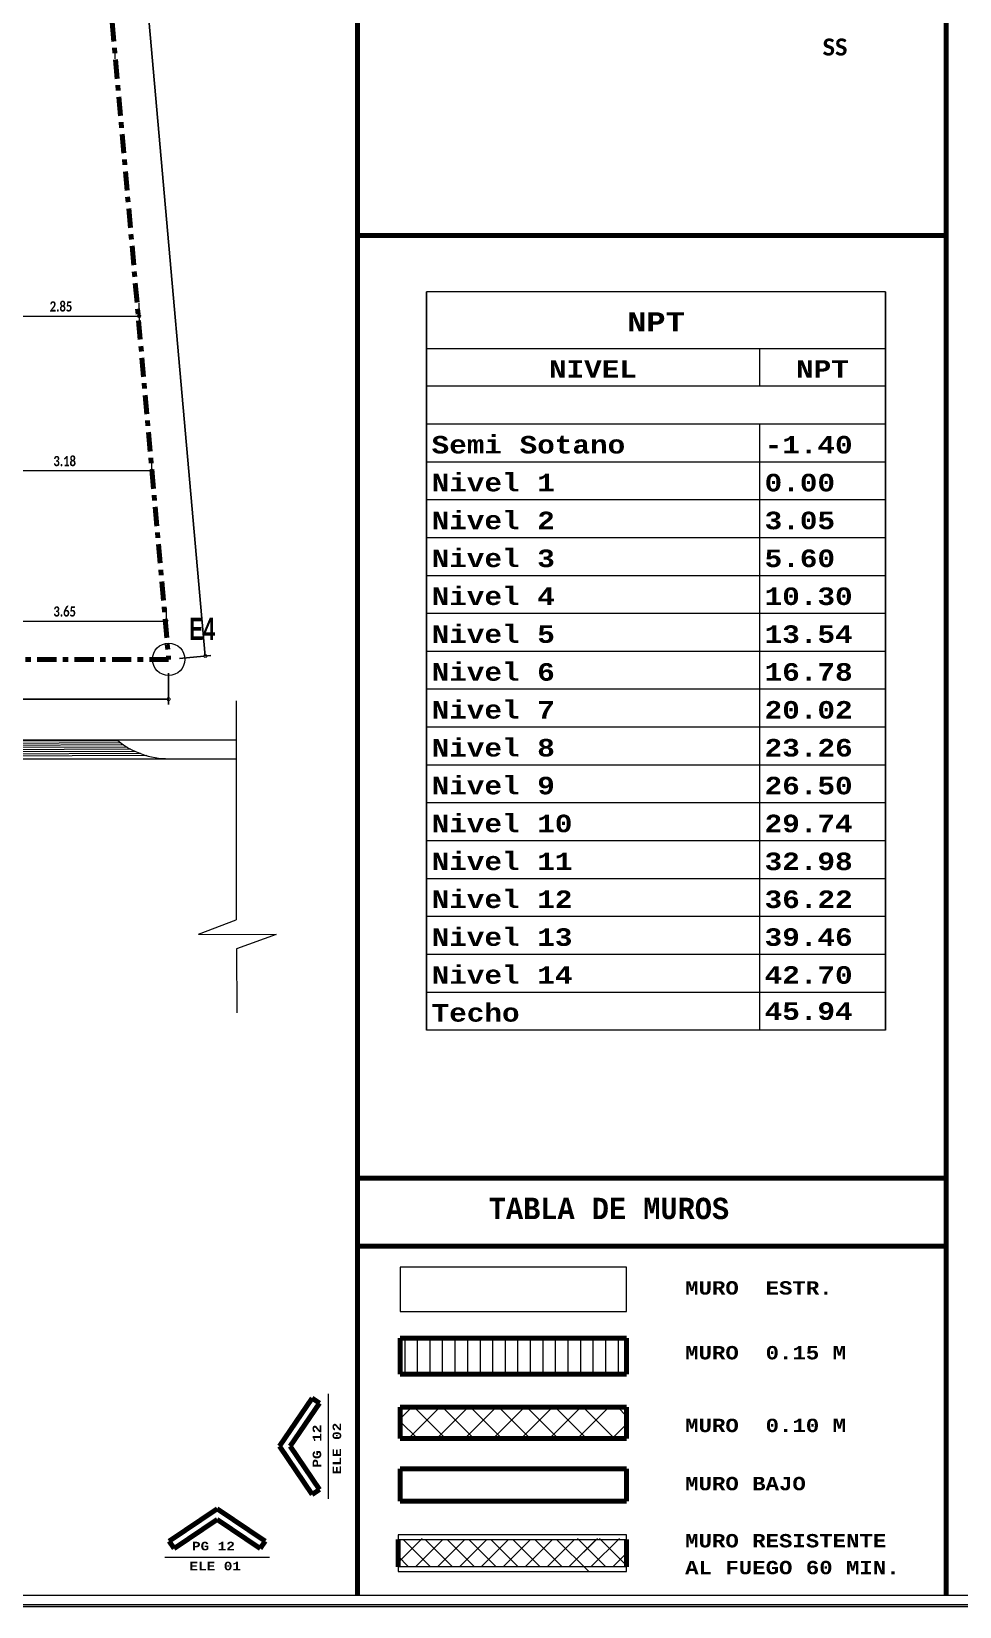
# Model space of a CAD drawing. Header units: metres. Extents: x -144 to 1000, y -717 to 29.
# Drawn here: x 943.09 to 960.34, y -589.13 to -559.86 of the extents above; entities that cross this region are included whole.
import ezdxf

# ---------------------------------------------------------------- set-up
doc = ezdxf.new("R2010")
doc.units = ezdxf.units.M
doc.linetypes.add('Basculante', pattern=[0.11625, 0.075, -0.04125])
doc.linetypes.add('Dash Dot 3_16_', pattern=[0.595313, 0.357187, -0.119063, 0, -0.119063])
doc.layers.get('0').update_dxf_attribs({"color": 1})
doc.layers.get('Defpoints').update_dxf_attribs({"color": 1})
for name, color, linetype, lineweight in [('A-ANNO-DIMS', 1, 'Continuous', 9), ('A-DETL', 1, 'Continuous', 9), ('A-DETL-THIN', 1, 'Continuous', 9), ('A-DETL-WIDE', 1, 'Continuous', 100), ('G-ANNO-SCHD', 1, 'Continuous', 9), ('G-ANNO-TEXT', 2, 'Continuous', 9), ('G-ANNO-TTLB', 3, 'Continuous', 18), ('G-IMPT', 1, 'Continuous', 9)]:
    doc.layers.add(name, color=color, linetype=linetype, lineweight=lineweight)
doc.styles.add('Britannic Bold_B_1', font='', dxfattribs={"width": 0.7, "height": 0.4})
doc.styles.add('Calibri_B_7', font='calibrib.ttf', dxfattribs={"width": 0.8, "height": 0.18})
doc.styles.add('Courier New_B_2', font='courbd.ttf', dxfattribs={"height": 0.0016})
doc.styles.add('Courier New_B_5', font='courbd.ttf', dxfattribs={"width": 0.8, "height": 0.51})
doc.styles.add('Courier New_B_6', font='courbd.ttf', dxfattribs={"height": 0.002})
doc.styles.add('Courier New_B_8', font='courbd.ttf', dxfattribs={"height": 0.0035})
doc.styles.add('Courier New_B_9', font='courbd.ttf', dxfattribs={"height": 0.003591})
doc.styles.get('Britannic Bold_B_1').set_extended_font_data('Britannic Bold', bold=True)
doc.dimstyles.new('LINDEROS', dxfattribs={"dimscale": 0.3048, "dimtxt": 0.406749, "dimasz": 0.393701, "dimexe": 0.328084, "dimexo": 0.0625, "dimgap": 0.032808, "dimtad": 1, "dimrnd": 0.01, "dimzin": 0, "dimdsep": 46, "dimtxsty": 'Britannic Bold_B_1', "dimblk1": 'DOTSMALL', "dimblk2": 'DOTSMALL', "dimsah": 1, "dimcen": 0.09, "dimazin": 0, "dimtfac": 1, "dimtdec": 4, "dimtix": 1, "dimtmove": 0, "dimatfit": 3, "dimfxl": 1.64042, "dimfxlon": 1, "dimtvp": 1, "dimtolj": 1, "dimtzin": 0, "dimarcsym": 2})

# ---------------------------------------------------------------- blocks, each defined once
blk = doc.blocks.new('tarjeta de nathalie 00')
at = {"layer": 'G-IMPT', "lineweight": 9}
h = blk.add_hatch(color=3, dxfattribs=at)
h.paths.add_polyline_path([(-145.23888, -717.38489), (-145.21019, -717.38489), (-145.21019, -716.89355), (-145.21019, -716.79934), (-145.23888, -716.79934), (-145.23888, -716.89379)])
h.paths.add_polyline_path([(-145.20996, -716.7991), (-145.20996, -717.3851), (-145.2392, -717.3851), (-145.2392, -716.7991)])
h.paths.add_polyline_path([(-145.23902, -717.3868), (-145.20826, -717.3868), (-145.20826, -716.7974), (-145.2392, -716.7974), (-146.09866, -716.7974), (-146.09866, -717.3868)])
h.paths.add_polyline_path([(-145.20795, -716.79707), (-145.20795, -717.3871), (-146.09898, -717.3871), (-146.09898, -716.79707)])
at = {"layer": 'G-ANNO-TTLB'}
blk.add_line((-145.23902, -717.3868), (-146.09866, -717.3868), dxfattribs=at)
at = {"layer": 'G-ANNO-TTLB', "color": 3}
for p, q in [((-145.20996, -717.3851), (-146.09696, -717.3851)), ((-146.09898, -717.3871), (-145.20795, -717.3871)), ((-146.09898, -717.38713), (-145.20795, -717.38713))]:
    blk.add_line(p, q, dxfattribs=at)
blk = doc.blocks.new('A$C4d52d4f2')
for p, q in [((-0.50224, -0.34445), (-0.50224, -0.48242)), ((-0.41646, -0.34445), (-0.41646, -0.48242))]:
    blk.add_line(p, q)
at = {"layer": 'A-DETL', "color": 8, "lineweight": 18, "true_color": 0x808080}
for p, q in [((-0.50624, -0.54672), (-0.50624, -0.53997)), ((-0.5039, -0.54672), (-0.5039, -0.53997)), ((-0.50155, -0.54672), (-0.50155, -0.53997)), ((-0.49921, -0.54672), (-0.49921, -0.53997)), ((-0.49686, -0.54672), (-0.49686, -0.53997)), ((-0.49452, -0.54672), (-0.49452, -0.53997)), ((-0.49217, -0.54672), (-0.49217, -0.53997)), ((-0.48983, -0.54672), (-0.48983, -0.53997)), ((-0.48748, -0.54672), (-0.48748, -0.53997)), ((-0.48514, -0.54672), (-0.48514, -0.53997)), ((-0.48279, -0.54672), (-0.48279, -0.53997)), ((-0.48045, -0.54672), (-0.48045, -0.53997)), ((-0.4781, -0.54672), (-0.4781, -0.53997)), ((-0.47576, -0.54672), (-0.47576, -0.53997)), ((-0.47341, -0.54672), (-0.47341, -0.53997)), ((-0.47338, -0.54672), (-0.47338, -0.53997)), ((-0.47107, -0.54672), (-0.47107, -0.53997)), ((-0.46872, -0.54672), (-0.46872, -0.53997)), ((-0.46869, -0.54672), (-0.46869, -0.53997)), ((-0.46638, -0.54672), (-0.46638, -0.53997)), ((-0.46634, -0.54672), (-0.46634, -0.53997)), ((-0.50716, -0.55504), (-0.50499, -0.55287)), ((-0.50558, -0.55874), (-0.49972, -0.55287)), ((-0.50453, -0.55287), (-0.49867, -0.55874)), ((-0.50032, -0.55874), (-0.49446, -0.55287)), ((-0.49927, -0.55287), (-0.4934, -0.55874)), ((-0.49506, -0.55874), (-0.48919, -0.55287)), ((-0.494, -0.55287), (-0.48814, -0.55874)), ((-0.48979, -0.55874), (-0.48393, -0.55287)), ((-0.48874, -0.55287), (-0.48288, -0.55874)), ((-0.48453, -0.55874), (-0.47866, -0.55287)), ((-0.48347, -0.55287), (-0.47761, -0.55874)), ((-0.47926, -0.55874), (-0.4734, -0.55287)), ((-0.47821, -0.55287), (-0.47235, -0.55874)), ((-0.474, -0.55874), (-0.46813, -0.55287)), ((-0.47294, -0.55287), (-0.46708, -0.55874)), ((-0.4665, -0.55287), (-0.46485, -0.55452)), ((-0.50716, -0.55551), (-0.50393, -0.55874)), ((-0.46755, -0.55874), (-0.46485, -0.55604)), ((-0.50753, -0.58186), (-0.50305, -0.57738)), ((-0.50658, -0.57759), (-0.50153, -0.58264)), ((-0.50421, -0.58264), (-0.49917, -0.57759)), ((-0.50248, -0.57759), (-0.49744, -0.58264)), ((-0.50012, -0.58264), (-0.49507, -0.57759)), ((-0.49839, -0.57759), (-0.49334, -0.58264)), ((-0.49602, -0.58264), (-0.49098, -0.57759)), ((-0.49429, -0.57759), (-0.48925, -0.58264)), ((-0.49193, -0.58264), (-0.48688, -0.57759)), ((-0.4902, -0.57759), (-0.48515, -0.58264)), ((-0.48783, -0.58264), (-0.48279, -0.57759)), ((-0.4861, -0.57759), (-0.48106, -0.58264)), ((-0.48374, -0.58264), (-0.47869, -0.57759)), ((-0.48201, -0.57759), (-0.47696, -0.58264)), ((-0.47964, -0.58264), (-0.4746, -0.57759)), ((-0.47791, -0.57759), (-0.47191, -0.58359)), ((-0.47555, -0.58264), (-0.47029, -0.57738)), ((-0.47555, -0.58264), (-0.4705, -0.57759)), ((-0.47403, -0.57738), (-0.46877, -0.58264)), ((-0.47145, -0.58264), (-0.46619, -0.57738)), ((-0.46993, -0.57738), (-0.46485, -0.58246)), ((-0.50753, -0.58073), (-0.50563, -0.58264)), ((-0.46736, -0.58264), (-0.46485, -0.58014))]:
    blk.add_line(p, q, dxfattribs=at)
at = {"layer": 'A-DETL', "color": 7, "lineweight": 100}
for p, q in [((-0.52361, -0.55119), (-0.52968, -0.56017)), ((-0.52224, -0.55211), (-0.52768, -0.56017)), ((-0.52361, -0.55119), (-0.52224, -0.55211)), ((-0.52361, -0.56916), (-0.52968, -0.56017)), ((-0.52224, -0.56824), (-0.52768, -0.56017)), ((-0.52361, -0.56916), (-0.52224, -0.56824)), ((-0.55033, -0.5779), (-0.54134, -0.57184)), ((-0.54941, -0.57927), (-0.54134, -0.57383)), ((-0.53236, -0.5779), (-0.54134, -0.57184)), ((-0.53328, -0.57927), (-0.54134, -0.57383)), ((-0.55033, -0.5779), (-0.54941, -0.57927)), ((-0.53236, -0.5779), (-0.53328, -0.57927))]:
    blk.add_line(p, q, dxfattribs=at)
at = {"layer": 'A-DETL-THIN'}
for p, q in [((-0.41646, -0.34445), (-0.50224, -0.34445)), ((-0.50224, -0.35503), (-0.41646, -0.35503)), ((-0.44001, -0.35503), (-0.44001, -0.36211)), ((-0.44001, -0.36211), (-0.50224, -0.36211)), ((-0.41646, -0.36211), (-0.44001, -0.36211)), ((-0.44001, -0.36919), (-0.50224, -0.36919)), ((-0.41646, -0.36919), (-0.44001, -0.36919)), ((-0.44001, -0.36919), (-0.44001, -0.37627)), ((-0.44001, -0.37627), (-0.50224, -0.37627)), ((-0.41646, -0.37627), (-0.44001, -0.37627)), ((-0.44001, -0.37627), (-0.44001, -0.38334)), ((-0.44001, -0.38334), (-0.50224, -0.38334)), ((-0.41646, -0.38334), (-0.44001, -0.38334)), ((-0.44001, -0.38334), (-0.44001, -0.39042)), ((-0.44001, -0.39042), (-0.50224, -0.39042)), ((-0.41646, -0.39042), (-0.44001, -0.39042)), ((-0.44001, -0.39042), (-0.44001, -0.3975)), ((-0.44001, -0.3975), (-0.50224, -0.3975)), ((-0.41646, -0.3975), (-0.44001, -0.3975)), ((-0.44001, -0.3975), (-0.44001, -0.40457)), ((-0.44001, -0.40457), (-0.50224, -0.40457)), ((-0.41646, -0.40457), (-0.44001, -0.40457)), ((-0.44001, -0.40457), (-0.44001, -0.41165)), ((-0.44001, -0.41165), (-0.50224, -0.41165)), ((-0.41646, -0.41165), (-0.44001, -0.41165)), ((-0.44001, -0.41165), (-0.44001, -0.41873)), ((-0.44001, -0.41873), (-0.50224, -0.41873)), ((-0.41646, -0.41873), (-0.44001, -0.41873)), ((-0.44001, -0.41873), (-0.44001, -0.42581)), ((-0.44001, -0.42581), (-0.50224, -0.42581)), ((-0.41646, -0.42581), (-0.44001, -0.42581)), ((-0.44001, -0.42581), (-0.44001, -0.43288)), ((-0.44001, -0.43288), (-0.50224, -0.43288)), ((-0.41646, -0.43288), (-0.44001, -0.43288)), ((-0.44001, -0.43288), (-0.44001, -0.43996)), ((-0.44001, -0.43996), (-0.50224, -0.43996)), ((-0.41646, -0.43996), (-0.44001, -0.43996)), ((-0.44001, -0.43996), (-0.44001, -0.44704)), ((-0.44001, -0.44704), (-0.50224, -0.44704)), ((-0.41646, -0.44704), (-0.44001, -0.44704)), ((-0.44001, -0.44704), (-0.44001, -0.45411)), ((-0.44001, -0.45411), (-0.50224, -0.45411)), ((-0.41646, -0.45411), (-0.44001, -0.45411)), ((-0.44001, -0.45411), (-0.44001, -0.46119)), ((-0.44001, -0.46119), (-0.50224, -0.46119)), ((-0.44001, -0.46119), (-0.44001, -0.46827)), ((-0.41646, -0.46119), (-0.44001, -0.46119)), ((-0.44001, -0.46827), (-0.50224, -0.46827)), ((-0.41646, -0.46827), (-0.44001, -0.46827)), ((-0.44001, -0.46827), (-0.44001, -0.47535)), ((-0.44001, -0.47535), (-0.50224, -0.47535)), ((-0.41646, -0.47535), (-0.44001, -0.47535)), ((-0.44001, -0.47535), (-0.44001, -0.48242)), ((-0.44001, -0.48242), (-0.50224, -0.48242)), ((-0.41646, -0.48242), (-0.44001, -0.48242))]:
    blk.add_line(p, q, dxfattribs=at)
at = {"layer": 'A-DETL-THIN', "lineweight": 18}
for p, q in [((-0.46485, -0.52673), (-0.50716, -0.52673)), ((-0.50716, -0.52673), (-0.50716, -0.535)), ((-0.46485, -0.535), (-0.46485, -0.52673)), ((-0.50716, -0.535), (-0.46485, -0.535)), ((-0.52061, -0.55038), (-0.52061, -0.56996)), ((-0.50753, -0.5767), (-0.50753, -0.57759)), ((-0.46485, -0.5767), (-0.50753, -0.5767)), ((-0.46485, -0.57759), (-0.46485, -0.5767)), ((-0.50753, -0.57759), (-0.46485, -0.57759)), ((-0.55113, -0.58091), (-0.53155, -0.58091)), ((-0.50753, -0.5827), (-0.50753, -0.58359)), ((-0.46485, -0.5827), (-0.50753, -0.5827)), ((-0.46485, -0.58359), (-0.46485, -0.5827)), ((-0.50753, -0.58359), (-0.46485, -0.58359))]:
    blk.add_line(p, q, dxfattribs=at)
at = {"layer": 'A-DETL-WIDE'}
for p, q in [((-0.51513, -0.58802), (-0.51513, -0.00202)), ((-0.40513, -0.58802), (-0.40513, -0.00202)), ((-0.40513, -0.33396), (-0.51513, -0.33396)), ((-0.51513, -0.51005), (-0.51513, -0.52277)), ((-0.40513, -0.51005), (-0.51513, -0.51005)), ((-0.40513, -0.52277), (-0.40513, -0.51005)), ((-0.40513, -0.52277), (-0.51513, -0.52277)), ((-0.51513, -0.52277), (-0.40513, -0.52277)), ((-0.50716, -0.53997), (-0.50716, -0.54672)), ((-0.46485, -0.53997), (-0.50716, -0.53997)), ((-0.46485, -0.54672), (-0.46485, -0.53997)), ((-0.50716, -0.54672), (-0.46485, -0.54672)), ((-0.50716, -0.55287), (-0.50716, -0.55874)), ((-0.46485, -0.55287), (-0.50716, -0.55287)), ((-0.46485, -0.55874), (-0.46485, -0.55287)), ((-0.50716, -0.55874), (-0.46485, -0.55874)), ((-0.46485, -0.56436), (-0.50716, -0.56436)), ((-0.50716, -0.56436), (-0.50716, -0.57042)), ((-0.46485, -0.57042), (-0.46485, -0.56436)), ((-0.50716, -0.57042), (-0.46485, -0.57042)), ((-0.50753, -0.57759), (-0.50753, -0.5827)), ((-0.46485, -0.5827), (-0.46485, -0.57759))]:
    blk.add_line(p, q, dxfattribs=at)
at = {"layer": 'G-ANNO-SCHD', "line_spacing_factor": 1.118013}
for s, insert, char_height, width, attachment_point, style in [('NPT', (-0.45935, -0.34827), 0.003591, 0.0127056, 2, 'Courier New_B_8'), ('NIVEL', (-0.47113, -0.35723), 0.003283, 0.0154477, 2, 'Courier New_B_9'), ('NPT', (-0.42824, -0.35723), 0.003283, 0.0092686, 2, 'Courier New_B_9'), ('Semi Sotano', (-0.50128, -0.37138), 0.0032829, 0.0413032, 1, 'Courier New_B_9'), ('-1.40', (-0.43905, -0.37138), 0.003283, 0.0154477, 1, 'Courier New_B_9'), ('Nivel 1', (-0.50128, -0.37846), 0.003283, 0.0315918, 1, 'Courier New_B_9'), ('0.00', (-0.43905, -0.37846), 0.003283, 0.0123581, 1, 'Courier New_B_9'), ('Nivel 2', (-0.50128, -0.38553), 0.003283, 0.0306371, 1, 'Courier New_B_9'), ('3.05', (-0.43905, -0.38553), 0.003283, 0.0123581, 1, 'Courier New_B_9'), ('Nivel 3', (-0.50128, -0.39261), 0.003283, 0.03515, 1, 'Courier New_B_9'), ('5.60', (-0.43905, -0.39261), 0.003283, 0.0123581, 1, 'Courier New_B_9'), ('Nivel 4', (-0.50128, -0.39969), 0.003283, 0.0305443, 1, 'Courier New_B_9'), ('10.30', (-0.43905, -0.39969), 0.003283, 0.0154477, 1, 'Courier New_B_9'), ('Nivel 5', (-0.50128, -0.40677), 0.003283, 0.0322239, 1, 'Courier New_B_9'), ('13.54', (-0.43905, -0.40677), 0.003283, 0.0154477, 1, 'Courier New_B_9'), ('Nivel 6', (-0.50128, -0.41384), 0.003283, 0.032651, 1, 'Courier New_B_9'), ('16.78', (-0.43905, -0.41384), 0.003283, 0.0140758, 1, 'Courier New_B_9'), ('Nivel 7', (-0.50128, -0.42092), 0.003283, 0.0322239, 1, 'Courier New_B_9'), ('20.02', (-0.43905, -0.42092), 0.003283, 0.0153562, 1, 'Courier New_B_9'), ('Nivel 8', (-0.50128, -0.428), 0.003283, 0.032651, 1, 'Courier New_B_9'), ('23.26', (-0.43905, -0.428), 0.003283, 0.0154477, 1, 'Courier New_B_9'), ('Nivel 9', (-0.50128, -0.43507), 0.003283, 0.0322239, 1, 'Courier New_B_9'), ('26.50', (-0.43905, -0.43507), 0.003283, 0.0154477, 1, 'Courier New_B_9'), ('Nivel 10', (-0.50128, -0.44215), 0.003283, 0.032651, 1, 'Courier New_B_9'), ('29.74', (-0.43905, -0.44215), 0.003283, 0.0154477, 1, 'Courier New_B_9'), ('Nivel 11', (-0.50128, -0.44923), 0.003283, 0.0322239, 1, 'Courier New_B_9'), ('32.98', (-0.43905, -0.44923), 0.003283, 0.0151733, 1, 'Courier New_B_9'), ('Nivel 12', (-0.50128, -0.45631), 0.003283, 0.032651, 1, 'Courier New_B_9'), ('36.22', (-0.43905, -0.45631), 0.003283, 0.0154477, 1, 'Courier New_B_9'), ('Nivel 13', (-0.50128, -0.46338), 0.003283, 0.0322239, 1, 'Courier New_B_9'), ('39.46', (-0.43905, -0.46338), 0.003283, 0.0154477, 1, 'Courier New_B_9'), ('Nivel 14', (-0.50128, -0.47046), 0.003283, 0.032651, 1, 'Courier New_B_9'), ('42.70', (-0.43905, -0.47046), 0.003283, 0.0154477, 1, 'Courier New_B_9'), ('Techo', (-0.50128, -0.47754), 0.003283, 0.032651, 1, 'Courier New_B_9'), ('45.94', (-0.43905, -0.47721), 0.003283, 0.0154477, 1, 'Courier New_B_9')]:
    blk.add_mtext(s, dxfattribs=dict(at, insert=insert, char_height=char_height, width=width, attachment_point=attachment_point, style=style))
at = {"layer": 'G-ANNO-TEXT', "style": 'Calibri_B_7'}
blk.add_text('SS', height=0.003187, dxfattribs=at).set_placement((-0.42822, -0.30031))
at = {"layer": 'G-ANNO-TEXT', "attachment_point": 1}
for s, insert, char_height, width, style in [('TABLA DE MUROS', (-0.49058, -0.51373), 0.004, 0.0718312, 'Courier New_B_5'), ('MURO  ESTR.', (-0.4539, -0.52932), 0.0025, 0.0282194, 'Courier New_B_6'), ('MURO  0.15 M', (-0.4539, -0.54143), 0.0025, 0.0307848, 'Courier New_B_6'), ('MURO  0.10 M', (-0.4539, -0.55502), 0.0025, 0.0307848, 'Courier New_B_6'), ('MURO BAJO', (-0.4539, -0.56589), 0.0025, 0.0230886, 'Courier New_B_6'), ('MURO RESISTENTE', (-0.4539, -0.57656), 0.0025, 0.038481, 'Courier New_B_6'), ('PG 12', (-0.54605, -0.57801), 0.0016, 0.0104219, 'Courier New_B_2'), ('ELE 01', (-0.54652, -0.58174), 0.0016, 0.0125063, 'Courier New_B_2'), ('AL FUEGO 60 MIN.', (-0.4539, -0.58158), 0.0025, 0.0410464, 'Courier New_B_6')]:
    blk.add_mtext(s, dxfattribs=dict(at, insert=insert, char_height=char_height, width=width, style=style))
at = {"layer": 'G-ANNO-TEXT', "char_height": 0.0016, "attachment_point": 1, "rotation": 90, "style": 'Courier New_B_2'}
for s, insert, width in [('ELE 02', (-0.51978, -0.56539), 0.0125063), ('PG 12', (-0.52351, -0.56414), 0.0104219)]:
    blk.add_mtext(s, dxfattribs=dict(at, insert=insert, width=width))
blk = doc.blocks.new('_DotSmall')
at = {"color": 0, "linetype": 'ByBlock', "const_width": 0.5}
blk.add_lwpolyline([(-0.0625, 0, 1), (0.0625, 0, 1)], format="xyb", close=True, dxfattribs=at)
blk = doc.blocks.new('*D522')
at = {"layer": 'A-ANNO-DIMS', "color": 0, "lineweight": -2, "transparency": 16777216}
for p, q in [((917.847, -514.85), (917.846, -515.431)), ((948.708, -514.874), (948.708, -515.455)), ((948.708, -515.355), (917.846, -515.331))]:
    blk.add_line(p, q, dxfattribs=at)
at = {"layer": 'Defpoints', "color": 0, "transparency": 16777216}
for p in [(917.847, -514.831), (948.708, -514.855), (917.846, -515.331)]:
    blk.add_point(p, dxfattribs=at)
at = {"layer": 'A-ANNO-DIMS', "color": 0, "lineweight": -2, "transparency": 16777216, "xscale": 0.12, "yscale": 0.12, "zscale": 0.12}
for p, rotation in [((917.846, -515.331), 179.9548110985128), ((948.708, -515.355), 359.9548110985128)]:
    blk.add_blockref('_DotSmall', p, dxfattribs=dict(at, rotation=rotation))
at = {"layer": 'A-ANNO-DIMS', "color": 0, "transparency": 16777216, "insert": (933.277, -515.126), "char_height": 0.4, "width": 1.40028, "attachment_point": 5, "rotation": 359.9548, "style": 'Britannic Bold_B_1'}
blk.add_mtext('\\A1;30.86', dxfattribs=at)
blk = doc.blocks.new('*D524')
at = {"layer": 'A-ANNO-DIMS', "color": 0, "lineweight": -2, "transparency": 16777216}
for p, q in [((946.511, -487.523), (947.09, -487.472)), ((946.99, -487.481), (949.39, -514.555)), ((948.911, -514.597), (949.49, -514.546))]:
    blk.add_line(p, q, dxfattribs=at)
at = {"layer": 'Defpoints', "color": 0, "transparency": 16777216}
for p in [(946.492, -487.525), (948.892, -514.599), (949.39, -514.555)]:
    blk.add_point(p, dxfattribs=at)
at = {"layer": 'A-ANNO-DIMS', "color": 0, "lineweight": -2, "transparency": 16777216, "xscale": 0.12, "yscale": 0.12, "zscale": 0.12}
for p, rotation in [((946.99, -487.481), 95.06666666666777), ((949.39, -514.555), 275.0666666666677)]:
    blk.add_blockref('_DotSmall', p, dxfattribs=dict(at, rotation=rotation))
at = {"layer": 'A-ANNO-DIMS', "color": 0, "transparency": 16777216, "insert": (948.406, -500.999), "char_height": 0.4, "width": 1.40028, "attachment_point": 5, "rotation": 275.0667, "style": 'Britannic Bold_B_1'}
blk.add_mtext('\\A1;27.18', dxfattribs=at)
blk = doc.blocks.new('K')
at = {"layer": 'A-DETL', "color": 7, "linetype": 'Dash Dot 3_16_', "lineweight": 70}
for p, q in [((946.308, -487.541), (948.709, -514.615)), ((948.709, -514.615), (917.847, -514.615))]:
    blk.add_line(p, q, dxfattribs=at)
at = {"layer": 'A-DETL', "color": 253, "true_color": 0xb6b6b6}
for p, q in [((947.71, -503.357), (947.71, -503.457)), ((948.398, -511.107), (948.398, -511.227))]:
    blk.add_line(p, q, dxfattribs=at)
at = {"layer": 'A-DETL', "color": 8, "true_color": 0x808080}
for p, q in [((947.819, -516.166), (940.306, -516.198)), ((947.767, -516.126), (940.363, -516.158)), ((948.305, -516.404), (939.674, -516.441)), ((948.185, -516.365), (939.869, -516.4)), ((948.087, -516.324), (939.993, -516.36)), ((948.007, -516.285), (940.091, -516.319)), ((947.937, -516.245), (940.172, -516.279)), ((947.875, -516.205), (940.243, -516.239))]:
    blk.add_line(p, q, dxfattribs=at)
at = {"layer": 'A-DETL-THIN', "color": 8, "true_color": 0x808080}
for p, q in [((949.966, -515.386), (949.966, -519.453)), ((917.433, -516.111), (949.966, -516.111)), ((917.433, -516.461), (949.966, -516.461)), ((949.263, -519.72), (949.966, -519.453)), ((949.263, -519.72), (950.708, -519.727)), ((950.708, -519.727), (949.968, -519.992)), ((949.968, -519.992), (949.974, -521.183))]:
    blk.add_line(p, q, dxfattribs=at)
at = {"layer": 'A-DETL-THIN'}
blk.add_circle((948.709, -514.615), 0.3, dxfattribs=at)
at = {"layer": 'A-DETL-THIN', "color": 8, "true_color": 0x808080}
blk.add_arc((948.712, -514.961), 1.5, 230.0615, 270.288, dxfattribs=at)
at = {"layer": 'G-ANNO-TEXT', "insert": (949.091, -513.838), "char_height": 0.42, "width": 0.89789, "attachment_point": 1, "style": 'Britannic Bold_B_1'}
blk.add_mtext('E4', dxfattribs=at)
at = {"layer": 'A-ANNO-DIMS', "color": 5, "true_color": 0x0000ff}
for base, p1, p2, angle, override, picture, middle in [((949.39, -514.555), (946.492, -487.525), (948.892, -514.599), 275.0667, {"dimpost": '<>', "dimfxl": 27.18}, '*D524', (948.406, -500.999)), ((917.846, -515.331), (948.708, -514.855), (917.847, -514.831), 359.9548, {"dimpost": '<>', "dimfxl": 30.861914}, '*D522', (933.277, -515.126))]:
    dim = blk.add_linear_dim(base=base, p1=p1, p2=p2, angle=angle, dimstyle='LINDEROS', override=override, dxfattribs=at)
    dim.commit()
    dim.dimension.update_dxf_attribs({"geometry": picture, "text_midpoint": middle})

msp = doc.modelspace()

# ---------------------------------------------------------------- block references
at = {"xscale": 99.43160266323505, "yscale": 99.43160266323505, "zscale": 99.43160266323505}
msp.add_blockref('tarjeta de nathalie 00', (15438.631, 70741.827), dxfattribs=at)

# ---------------------------------------------------------------- next in the draw order: block references
at = {"xscale": 99.43160273753426, "yscale": 99.43160273753426, "zscale": 99.43160273753426}
msp.add_blockref('A$C4d52d4f2', (1000.371, -530.45), dxfattribs=at)

# ---------------------------------------------------------------- next in the draw order: block references
at = {"color": 3}
msp.add_blockref('K', (-3.066, -56.913), dxfattribs=at)

# ---------------------------------------------------------------- next in the draw order: hatches: boundary and pattern name
at = {"layer": 'A-ANNO-DIMS', "lineweight": 25, "true_color": 0x0000ff}
h = msp.add_hatch(color=5, dxfattribs=at)
edge = h.paths.add_edge_path()
edge.add_arc((945.097, -565.149), 0.025, 0, 360)
h = msp.add_hatch(color=5, dxfattribs=at)
edge = h.paths.add_edge_path()
edge.add_arc((945.331, -568.022), 0.025, 0, 360)
h = msp.add_hatch(color=5, dxfattribs=at)
edge = h.paths.add_edge_path()
edge.add_arc((945.6, -570.816), 0.025, 0, 360)

# ---------------------------------------------------------------- next in the draw order: linework, layer by layer
at = {"layer": 'A-ANNO-DIMS', "color": 5, "true_color": 0x0000ff}
for p, q in [((945.097, -565.149), (945.097, -564.909)), ((942.247, -565.149), (945.097, -565.149)), ((945.097, -565.149), (945.097, -565.389)), ((945.331, -568.022), (945.331, -567.782)), ((942.147, -568.022), (945.331, -568.022)), ((945.331, -568.022), (945.331, -568.262)), ((945.6, -570.816), (945.6, -570.576)), ((941.997, -570.816), (945.6, -570.816)), ((945.6, -570.816), (945.6, -571.056))]:
    msp.add_line(p, q, dxfattribs=at)
at = {"layer": 'A-ANNO-DIMS', "color": 5, "lineweight": 25, "true_color": 0x0000ff}
for centre in [(945.097, -565.149), (945.331, -568.022), (945.6, -570.816)]:
    msp.add_circle(centre, 0.025, dxfattribs=at)
at = {"layer": 'A-DETL', "color": 7, "linetype": 'Basculante', "lineweight": 35}
msp.add_line((945.097, -565.374), (945.097, -565.424), dxfattribs=at)
at = {"layer": 'A-DETL', "color": 253, "true_color": 0xb6b6b6}
for p, q in [((945.331, -568.02), (945.331, -568.14)), ((945.6, -570.814), (945.6, -570.934))]:
    msp.add_line(p, q, dxfattribs=at)

# ---------------------------------------------------------------- next in the draw order: texts
at = {"layer": 'A-ANNO-DIMS', "color": 5, "true_color": 0x0000ff, "char_height": 0.19, "width": 0.57208, "attachment_point": 1, "line_spacing_factor": 1.158048, "style": 'Calibri_B_7'}
for s, insert in [('2.85', (943.433, -564.876)), ('3.18', (943.501, -567.749)), ('3.65', (943.501, -570.543))]:
    msp.add_mtext(s, dxfattribs=dict(at, insert=insert))

doc.saveas('drawing.dxf')
